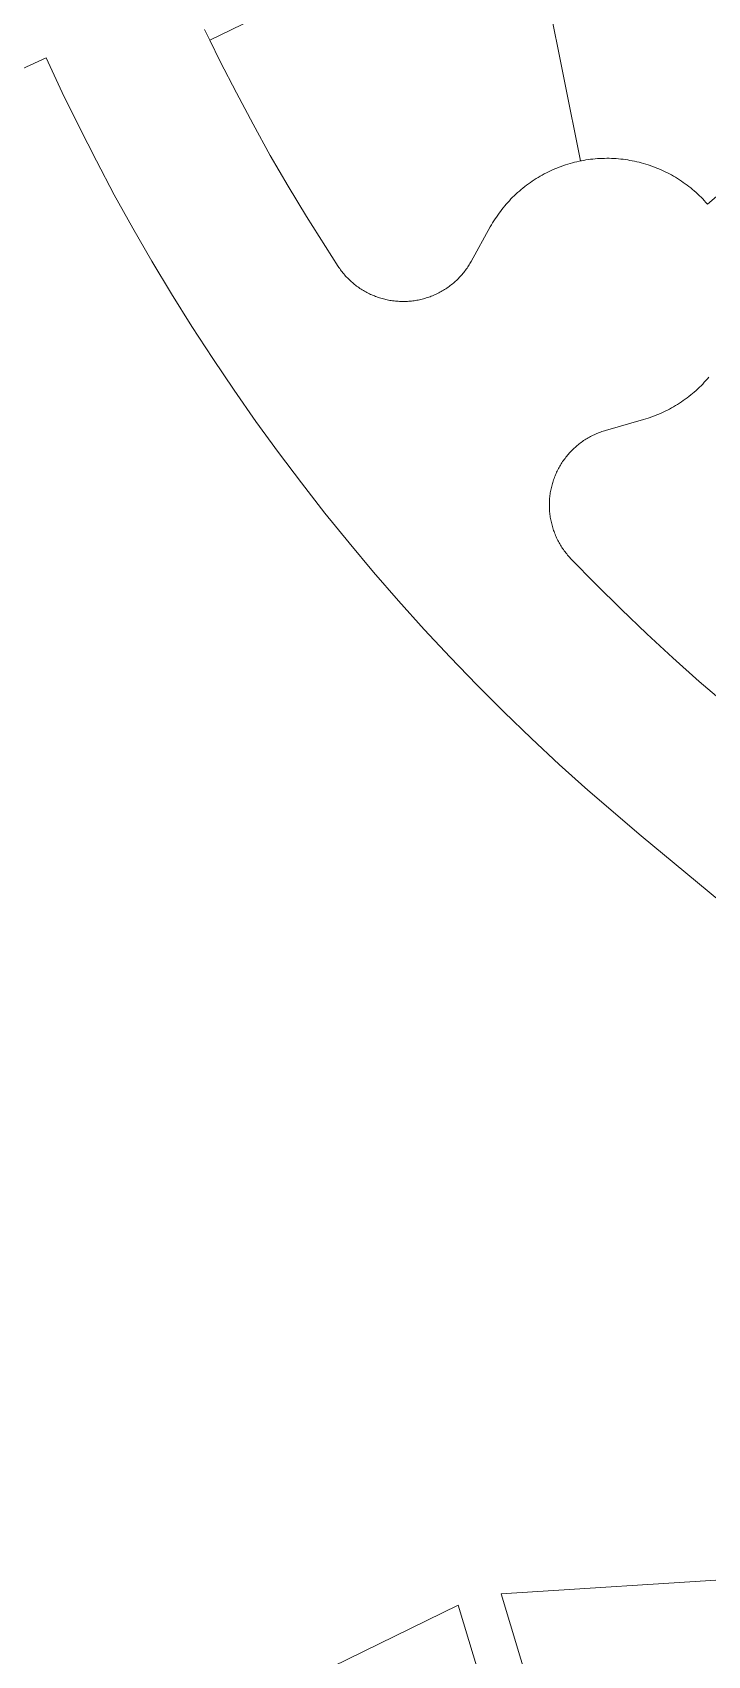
# Model space of a CAD drawing. Header units: feet. Extents: x 865220 to 2774701, y -2240498 to 961524.
# Drawn here: x 2765160 to 2765464, y 958701 to 959432 of the extents above; entities that cross this region are included whole.
import ezdxf

# ---------------------------------------------------------------- set-up
doc = ezdxf.new("R2010")
doc.units = ezdxf.units.FT
doc.header["$LTSCALE"] = 0.015
doc.header["$MEASUREMENT"] = 0
doc.layers.add('Parcels', color=7, linetype='Continuous', lineweight=0)

msp = doc.modelspace()

# ---------------------------------------------------------------- linework, layer by layer
at = {"layer": 'Parcels', "lineweight": 5}
for p, q in [((2765239.93, 959428.4), (2765382.13, 959497.46)), ((2765406.91, 959373.96), (2765382.13, 959497.46)), ((2765237.6, 959433.17), (2765239.93, 959428.4)), ((2765239.93, 959428.4), (2765244.63, 959418.8)), ((2765464.03, 959354.45), (2765551.68, 959430.49)), ((2765166.29, 959420.39), (2765070.55, 959376.81)), ((2765173.56, 959404.78), (2765166.29, 959420.39)), ((2765244.63, 959418.8), (2765251.91, 959404.56)), ((2765181.1, 959389.3), (2765173.56, 959404.78)), ((2765251.91, 959404.56), (2765259.44, 959390.45)), ((2765259.44, 959390.45), (2765267.21, 959376.47)), ((2765188.91, 959373.96), (2765181.1, 959389.3)), ((2765267.21, 959376.47), (2765275.22, 959362.63)), ((2765196.98, 959358.75), (2765188.91, 959373.96)), ((2765389.62, 959367.61), (2765390.54, 959368.11)), ((2765390.54, 959368.11), (2765391.47, 959368.59)), ((2765391.47, 959368.59), (2765392.4, 959369.06)), ((2765392.4, 959369.06), (2765393.35, 959369.51)), ((2765393.35, 959369.51), (2765394.3, 959369.94)), ((2765394.3, 959369.94), (2765395.26, 959370.36)), ((2765395.26, 959370.36), (2765396.23, 959370.76)), ((2765396.23, 959370.76), (2765397.2, 959371.15)), ((2765397.2, 959371.15), (2765398.18, 959371.51)), ((2765398.18, 959371.51), (2765399.17, 959371.86)), ((2765399.17, 959371.86), (2765400.16, 959372.2)), ((2765400.16, 959372.2), (2765401.16, 959372.51)), ((2765401.16, 959372.51), (2765402.17, 959372.81)), ((2765402.17, 959372.81), (2765403.18, 959373.09)), ((2765403.18, 959373.09), (2765404.19, 959373.35)), ((2765404.19, 959373.35), (2765405.21, 959373.6)), ((2765405.21, 959373.6), (2765406.23, 959373.82)), ((2765406.23, 959373.82), (2765406.91, 959373.96)), ((2765406.91, 959373.96), (2765407.26, 959374.03)), ((2765406.91, 959373.96), (2765406.91, 959373.96)), ((2765407.26, 959374.03), (2765408.29, 959374.22)), ((2765408.29, 959374.22), (2765409.32, 959374.39)), ((2765409.32, 959374.39), (2765410.35, 959374.55)), ((2765410.35, 959374.55), (2765411.39, 959374.69)), ((2765411.39, 959374.69), (2765412.43, 959374.81)), ((2765412.43, 959374.81), (2765413.47, 959374.91)), ((2765413.47, 959374.91), (2765414.52, 959374.99)), ((2765414.52, 959374.99), (2765415.56, 959375.05)), ((2765415.56, 959375.05), (2765416.61, 959375.1)), ((2765416.61, 959375.1), (2765417.66, 959375.12)), ((2765417.66, 959375.12), (2765418.7, 959375.13)), ((2765418.7, 959375.13), (2765419.75, 959375.13)), ((2765419.75, 959375.13), (2765420.8, 959375.1)), ((2765420.8, 959375.1), (2765421.84, 959375.05)), ((2765421.84, 959375.05), (2765422.89, 959374.99)), ((2765422.89, 959374.99), (2765423.93, 959374.91)), ((2765423.93, 959374.91), (2765424.97, 959374.81)), ((2765424.97, 959374.81), (2765426.01, 959374.69)), ((2765426.01, 959374.69), (2765427.05, 959374.55)), ((2765427.05, 959374.55), (2765428.09, 959374.4)), ((2765428.09, 959374.4), (2765429.12, 959374.22)), ((2765429.12, 959374.22), (2765430.15, 959374.03)), ((2765430.15, 959374.03), (2765431.18, 959373.82)), ((2765431.18, 959373.82), (2765432.2, 959373.6)), ((2765432.2, 959373.6), (2765433.22, 959373.35)), ((2765433.22, 959373.35), (2765434.23, 959373.09)), ((2765434.23, 959373.09), (2765435.24, 959372.81)), ((2765435.24, 959372.81), (2765436.24, 959372.51)), ((2765436.24, 959372.51), (2765437.24, 959372.2)), ((2765437.24, 959372.2), (2765438.24, 959371.87)), ((2765438.24, 959371.87), (2765439.22, 959371.52)), ((2765439.22, 959371.52), (2765440.2, 959371.15)), ((2765440.2, 959371.15), (2765441.18, 959370.77)), ((2765441.18, 959370.77), (2765442.15, 959370.37)), ((2765442.15, 959370.37), (2765443.11, 959369.95)), ((2765443.11, 959369.95), (2765444.06, 959369.52)), ((2765444.06, 959369.52), (2765445, 959369.07)), ((2765445, 959369.07), (2765445.94, 959368.6)), ((2765445.94, 959368.6), (2765446.87, 959368.12)), ((2765446.87, 959368.12), (2765447.79, 959367.62)), ((2765275.22, 959362.63), (2765283.48, 959348.93)), ((2765379.35, 959360.41), (2765380.14, 959361.09)), ((2765380.14, 959361.09), (2765380.95, 959361.76)), ((2765380.95, 959361.76), (2765381.77, 959362.41)), ((2765381.77, 959362.41), (2765382.6, 959363.05)), ((2765382.6, 959363.05), (2765383.44, 959363.67)), ((2765383.44, 959363.67), (2765384.29, 959364.28)), ((2765384.29, 959364.28), (2765385.16, 959364.87)), ((2765385.16, 959364.87), (2765386.03, 959365.45)), ((2765386.03, 959365.45), (2765386.91, 959366.01)), ((2765386.91, 959366.01), (2765387.81, 959366.56)), ((2765387.81, 959366.56), (2765388.71, 959367.09)), ((2765388.71, 959367.09), (2765389.62, 959367.61)), ((2765447.79, 959367.62), (2765448.7, 959367.1)), ((2765448.7, 959367.1), (2765449.6, 959366.57)), ((2765449.6, 959366.57), (2765450.5, 959366.02)), ((2765450.5, 959366.02), (2765451.38, 959365.46)), ((2765451.38, 959365.46), (2765452.25, 959364.88)), ((2765452.25, 959364.88), (2765453.12, 959364.29)), ((2765453.12, 959364.29), (2765453.97, 959363.68)), ((2765453.97, 959363.68), (2765454.81, 959363.06)), ((2765454.81, 959363.06), (2765455.64, 959362.42)), ((2765455.64, 959362.42), (2765456.46, 959361.77)), ((2765456.46, 959361.77), (2765457.27, 959361.1)), ((2765457.27, 959361.1), (2765458.06, 959360.42)), ((2765205.32, 959343.69), (2765196.98, 959358.75)), ((2765372.08, 959352.89), (2765372.75, 959353.7)), ((2765372.75, 959353.7), (2765373.43, 959354.49)), ((2765373.43, 959354.49), (2765374.12, 959355.28)), ((2765374.12, 959355.28), (2765374.83, 959356.05)), ((2765374.83, 959356.05), (2765375.55, 959356.81)), ((2765375.55, 959356.81), (2765376.28, 959357.56)), ((2765376.28, 959357.56), (2765377.03, 959358.29)), ((2765377.03, 959358.29), (2765377.79, 959359.01)), ((2765377.79, 959359.01), (2765378.56, 959359.72)), ((2765378.56, 959359.72), (2765379.35, 959360.41)), ((2765458.06, 959360.42), (2765458.85, 959359.73)), ((2765458.85, 959359.73), (2765459.62, 959359.02)), ((2765459.62, 959359.02), (2765460.38, 959358.3)), ((2765460.38, 959358.3), (2765461.13, 959357.57)), ((2765461.13, 959357.57), (2765461.86, 959356.82)), ((2765461.86, 959356.82), (2765462.58, 959356.06)), ((2765462.58, 959356.06), (2765463.29, 959355.29)), ((2765463.29, 959355.29), (2765464.03, 959354.45)), ((2765283.48, 959348.93), (2765297.74, 959326.46)), ((2765367.28, 959346.03), (2765367.83, 959346.93)), ((2765367.83, 959346.93), (2765368.39, 959347.81)), ((2765368.39, 959347.81), (2765368.97, 959348.68)), ((2765368.97, 959348.68), (2765369.56, 959349.55)), ((2765369.56, 959349.55), (2765370.17, 959350.4)), ((2765370.17, 959350.4), (2765370.79, 959351.24)), ((2765370.79, 959351.24), (2765371.43, 959352.07)), ((2765371.43, 959352.07), (2765372.08, 959352.89)), ((2765213.92, 959328.78), (2765205.32, 959343.69)), ((2765357.62, 959328.68), (2765366.24, 959344.22)), ((2765366.24, 959344.22), (2765366.75, 959345.13)), ((2765366.75, 959345.13), (2765367.28, 959346.03)), ((2765222.78, 959314.02), (2765213.92, 959328.78)), ((2765297.74, 959326.46), (2765298.08, 959325.95)), ((2765298.08, 959325.95), (2765298.43, 959325.45)), ((2765298.43, 959325.45), (2765298.78, 959324.95)), ((2765298.78, 959324.95), (2765299.15, 959324.46)), ((2765299.15, 959324.46), (2765299.52, 959323.98)), ((2765354.3, 959323.73), (2765354.68, 959324.21)), ((2765354.68, 959324.21), (2765355.05, 959324.69)), ((2765355.05, 959324.69), (2765355.41, 959325.19)), ((2765355.41, 959325.19), (2765355.76, 959325.69)), ((2765355.76, 959325.69), (2765356.11, 959326.19)), ((2765356.11, 959326.19), (2765356.44, 959326.7)), ((2765356.44, 959326.7), (2765356.77, 959327.22)), ((2765356.77, 959327.22), (2765357.08, 959327.74)), ((2765357.08, 959327.74), (2765357.62, 959328.68)), ((2765299.52, 959323.98), (2765299.91, 959323.5)), ((2765299.91, 959323.5), (2765300.3, 959323.03)), ((2765300.3, 959323.03), (2765300.7, 959322.57)), ((2765300.7, 959322.57), (2765301.1, 959322.12)), ((2765301.1, 959322.12), (2765301.52, 959321.67)), ((2765301.52, 959321.67), (2765301.94, 959321.23)), ((2765301.94, 959321.23), (2765302.37, 959320.79)), ((2765302.37, 959320.79), (2765302.81, 959320.37)), ((2765302.81, 959320.37), (2765303.25, 959319.95)), ((2765303.25, 959319.95), (2765303.7, 959319.54)), ((2765303.7, 959319.54), (2765304.16, 959319.13)), ((2765304.16, 959319.13), (2765304.63, 959318.74)), ((2765304.63, 959318.74), (2765305.1, 959318.35)), ((2765305.1, 959318.35), (2765305.58, 959317.97)), ((2765305.58, 959317.97), (2765306.07, 959317.6)), ((2765306.07, 959317.6), (2765306.56, 959317.24)), ((2765306.56, 959317.24), (2765307.06, 959316.89)), ((2765346.7, 959316.71), (2765347.2, 959317.06)), ((2765347.2, 959317.06), (2765347.7, 959317.41)), ((2765347.7, 959317.41), (2765348.19, 959317.78)), ((2765348.19, 959317.78), (2765348.67, 959318.15)), ((2765348.67, 959318.15), (2765349.15, 959318.53)), ((2765349.15, 959318.53), (2765349.62, 959318.92)), ((2765349.62, 959318.92), (2765350.08, 959319.32)), ((2765350.08, 959319.32), (2765350.54, 959319.73)), ((2765350.54, 959319.73), (2765350.99, 959320.14)), ((2765350.99, 959320.14), (2765351.43, 959320.57)), ((2765351.43, 959320.57), (2765351.86, 959321)), ((2765351.86, 959321), (2765352.29, 959321.43)), ((2765352.29, 959321.43), (2765352.71, 959321.88)), ((2765352.71, 959321.88), (2765353.12, 959322.33)), ((2765353.12, 959322.33), (2765353.52, 959322.79)), ((2765353.52, 959322.79), (2765353.91, 959323.26)), ((2765353.91, 959323.26), (2765354.3, 959323.73)), ((2765231.9, 959299.41), (2765222.78, 959314.02)), ((2765307.06, 959316.89), (2765307.56, 959316.55)), ((2765307.56, 959316.55), (2765308.07, 959316.21)), ((2765308.07, 959316.21), (2765308.59, 959315.88)), ((2765308.59, 959315.88), (2765309.11, 959315.57)), ((2765309.11, 959315.57), (2765309.64, 959315.26)), ((2765309.64, 959315.26), (2765310.17, 959314.96)), ((2765310.17, 959314.96), (2765310.71, 959314.67)), ((2765310.71, 959314.67), (2765311.25, 959314.39)), ((2765311.25, 959314.39), (2765311.8, 959314.12)), ((2765311.8, 959314.12), (2765312.35, 959313.86)), ((2765312.35, 959313.86), (2765312.91, 959313.61)), ((2765312.91, 959313.61), (2765313.47, 959313.37)), ((2765313.47, 959313.37), (2765314.04, 959313.14)), ((2765314.04, 959313.14), (2765314.61, 959312.92)), ((2765314.61, 959312.92), (2765315.18, 959312.7)), ((2765315.18, 959312.7), (2765315.76, 959312.5)), ((2765315.76, 959312.5), (2765316.34, 959312.31)), ((2765316.34, 959312.31), (2765316.92, 959312.13)), ((2765316.92, 959312.13), (2765317.51, 959311.96)), ((2765317.51, 959311.96), (2765318.09, 959311.8)), ((2765318.09, 959311.8), (2765318.69, 959311.65)), ((2765318.69, 959311.65), (2765319.28, 959311.51)), ((2765319.28, 959311.51), (2765319.88, 959311.38)), ((2765319.88, 959311.38), (2765320.48, 959311.26)), ((2765320.48, 959311.26), (2765321.08, 959311.15)), ((2765321.08, 959311.15), (2765321.68, 959311.05)), ((2765321.68, 959311.05), (2765322.28, 959310.96)), ((2765322.28, 959310.96), (2765322.89, 959310.89)), ((2765322.89, 959310.89), (2765323.5, 959310.82)), ((2765323.5, 959310.82), (2765324.11, 959310.76)), ((2765324.11, 959310.76), (2765324.71, 959310.72)), ((2765324.71, 959310.72), (2765325.33, 959310.68)), ((2765325.33, 959310.68), (2765325.94, 959310.66)), ((2765325.94, 959310.66), (2765326.55, 959310.65)), ((2765326.55, 959310.65), (2765327.16, 959310.64)), ((2765327.16, 959310.64), (2765327.77, 959310.65)), ((2765327.77, 959310.65), (2765328.38, 959310.67)), ((2765328.38, 959310.67), (2765328.99, 959310.7)), ((2765328.99, 959310.7), (2765329.6, 959310.74)), ((2765329.6, 959310.74), (2765330.21, 959310.79)), ((2765330.21, 959310.79), (2765330.81, 959310.85)), ((2765330.81, 959310.85), (2765331.42, 959310.92)), ((2765331.42, 959310.92), (2765332.03, 959311)), ((2765332.03, 959311), (2765332.63, 959311.1)), ((2765332.63, 959311.1), (2765333.23, 959311.2)), ((2765333.23, 959311.2), (2765333.83, 959311.31)), ((2765333.83, 959311.31), (2765334.43, 959311.44)), ((2765334.43, 959311.44), (2765335.03, 959311.57)), ((2765335.03, 959311.57), (2765335.62, 959311.72)), ((2765335.62, 959311.72), (2765336.21, 959311.87)), ((2765336.21, 959311.87), (2765336.8, 959312.04)), ((2765336.8, 959312.04), (2765337.38, 959312.22)), ((2765337.38, 959312.22), (2765337.96, 959312.4)), ((2765337.96, 959312.4), (2765338.54, 959312.6)), ((2765338.54, 959312.6), (2765339.12, 959312.8)), ((2765339.12, 959312.8), (2765339.69, 959313.02)), ((2765339.69, 959313.02), (2765340.26, 959313.25)), ((2765340.26, 959313.25), (2765340.82, 959313.48)), ((2765340.82, 959313.48), (2765341.38, 959313.73)), ((2765341.38, 959313.73), (2765341.93, 959313.98)), ((2765341.93, 959313.98), (2765342.48, 959314.25)), ((2765342.48, 959314.25), (2765343.03, 959314.52)), ((2765343.03, 959314.52), (2765343.57, 959314.81)), ((2765343.57, 959314.81), (2765344.1, 959315.1)), ((2765344.1, 959315.1), (2765344.64, 959315.41)), ((2765344.64, 959315.41), (2765345.16, 959315.72)), ((2765345.16, 959315.72), (2765345.68, 959316.04)), ((2765345.68, 959316.04), (2765346.19, 959316.37)), ((2765346.19, 959316.37), (2765346.7, 959316.71)), ((2765241.26, 959284.97), (2765231.9, 959299.41)), ((2765250.88, 959270.69), (2765241.26, 959284.97)), ((2765461.87, 959273.47), (2765461.14, 959272.72)), ((2765462.59, 959274.23), (2765461.87, 959273.47)), ((2765463.3, 959275), (2765462.59, 959274.23)), ((2765463.99, 959275.79), (2765463.3, 959275)), ((2765464.67, 959276.58), (2765463.99, 959275.79)), ((2765260.75, 959256.58), (2765250.88, 959270.69)), ((2765453.13, 959266), (2765452.27, 959265.41)), ((2765453.98, 959266.61), (2765453.13, 959266)), ((2765454.82, 959267.23), (2765453.98, 959266.61)), ((2765455.65, 959267.87), (2765454.82, 959267.23)), ((2765456.47, 959268.52), (2765455.65, 959267.87)), ((2765457.28, 959269.19), (2765456.47, 959268.52)), ((2765458.08, 959269.87), (2765457.28, 959269.19)), ((2765458.86, 959270.56), (2765458.08, 959269.87)), ((2765459.63, 959271.27), (2765458.86, 959270.56)), ((2765460.39, 959271.99), (2765459.63, 959271.27)), ((2765461.14, 959272.72), (2765460.39, 959271.99)), ((2765438.25, 959258.42), (2765437.26, 959258.09)), ((2765439.24, 959258.77), (2765438.25, 959258.42)), ((2765440.22, 959259.13), (2765439.24, 959258.77)), ((2765441.19, 959259.52), (2765440.22, 959259.13)), ((2765442.16, 959259.92), (2765441.19, 959259.52)), ((2765443.12, 959260.34), (2765442.16, 959259.92)), ((2765444.07, 959260.77), (2765443.12, 959260.34)), ((2765445.02, 959261.22), (2765444.07, 959260.77)), ((2765445.95, 959261.69), (2765445.02, 959261.22)), ((2765446.88, 959262.17), (2765445.95, 959261.69)), ((2765447.8, 959262.67), (2765446.88, 959262.17)), ((2765448.71, 959263.19), (2765447.8, 959262.67)), ((2765449.62, 959263.72), (2765448.71, 959263.19)), ((2765450.51, 959264.27), (2765449.62, 959263.72)), ((2765451.39, 959264.83), (2765450.51, 959264.27)), ((2765452.27, 959265.41), (2765451.39, 959264.83)), ((2765270.86, 959242.65), (2765260.75, 959256.58)), ((2765414.15, 959251.15), (2765413.59, 959250.9)), ((2765414.71, 959251.38), (2765414.15, 959251.15)), ((2765415.28, 959251.6), (2765414.71, 959251.38)), ((2765415.85, 959251.82), (2765415.28, 959251.6)), ((2765416.43, 959252.02), (2765415.85, 959251.82)), ((2765417.01, 959252.22), (2765416.43, 959252.02)), ((2765417.59, 959252.4), (2765417.01, 959252.22)), ((2765418.17, 959252.57), (2765417.59, 959252.4)), ((2765435.25, 959257.47), (2765418.17, 959252.57)), ((2765436.26, 959257.77), (2765435.25, 959257.47)), ((2765437.26, 959258.09), (2765436.26, 959257.77)), ((2765403.51, 959244.11), (2765403.08, 959243.68)), ((2765403.95, 959244.53), (2765403.51, 959244.11)), ((2765404.4, 959244.94), (2765403.95, 959244.53)), ((2765404.86, 959245.34), (2765404.4, 959244.94)), ((2765405.33, 959245.74), (2765404.86, 959245.34)), ((2765405.8, 959246.13), (2765405.33, 959245.74)), ((2765406.28, 959246.51), (2765405.8, 959246.13)), ((2765406.76, 959246.88), (2765406.28, 959246.51)), ((2765407.25, 959247.24), (2765406.76, 959246.88)), ((2765407.75, 959247.6), (2765407.25, 959247.24)), ((2765408.25, 959247.95), (2765407.75, 959247.6)), ((2765408.76, 959248.28), (2765408.25, 959247.95)), ((2765409.28, 959248.61), (2765408.76, 959248.28)), ((2765409.8, 959248.93), (2765409.28, 959248.61)), ((2765410.32, 959249.24), (2765409.8, 959248.93)), ((2765410.85, 959249.54), (2765410.32, 959249.24)), ((2765411.39, 959249.83), (2765410.85, 959249.54)), ((2765411.93, 959250.11), (2765411.39, 959249.83)), ((2765412.48, 959250.39), (2765411.93, 959250.11)), ((2765413.03, 959250.65), (2765412.48, 959250.39)), ((2765413.59, 959250.9), (2765413.03, 959250.65)), ((2765281.22, 959228.9), (2765270.86, 959242.65)), ((2765397.82, 959236.96), (2765397.51, 959236.43)), ((2765398.14, 959237.48), (2765397.82, 959236.96)), ((2765398.47, 959237.99), (2765398.14, 959237.48)), ((2765398.81, 959238.5), (2765398.47, 959237.99)), ((2765399.15, 959239), (2765398.81, 959238.5)), ((2765399.51, 959239.5), (2765399.15, 959239)), ((2765399.87, 959239.99), (2765399.51, 959239.5)), ((2765400.24, 959240.48), (2765399.87, 959239.99)), ((2765400.62, 959240.95), (2765400.24, 959240.48)), ((2765401.01, 959241.43), (2765400.62, 959240.95)), ((2765401.41, 959241.89), (2765401.01, 959241.43)), ((2765401.81, 959242.35), (2765401.41, 959241.89)), ((2765402.23, 959242.8), (2765401.81, 959242.35)), ((2765402.65, 959243.24), (2765402.23, 959242.8)), ((2765403.08, 959243.68), (2765402.65, 959243.24)), ((2765394.36, 959229.16), (2765394.18, 959228.58)), ((2765394.54, 959229.74), (2765394.36, 959229.16)), ((2765394.73, 959230.32), (2765394.54, 959229.74)), ((2765394.94, 959230.9), (2765394.73, 959230.32)), ((2765395.15, 959231.47), (2765394.94, 959230.9)), ((2765395.37, 959232.04), (2765395.15, 959231.47)), ((2765395.61, 959232.6), (2765395.37, 959232.04)), ((2765395.85, 959233.16), (2765395.61, 959232.6)), ((2765396.11, 959233.72), (2765395.85, 959233.16)), ((2765396.37, 959234.27), (2765396.11, 959233.72)), ((2765396.64, 959234.82), (2765396.37, 959234.27)), ((2765396.92, 959235.36), (2765396.64, 959234.82)), ((2765397.21, 959235.9), (2765396.92, 959235.36)), ((2765397.51, 959236.43), (2765397.21, 959235.9)), ((2765291.81, 959215.33), (2765281.22, 959228.9)), ((2765392.96, 959221.98), (2765392.91, 959221.37)), ((2765393.02, 959222.59), (2765392.96, 959221.98)), ((2765393.09, 959223.2), (2765393.02, 959222.59)), ((2765393.17, 959223.8), (2765393.09, 959223.2)), ((2765393.26, 959224.4), (2765393.17, 959223.8)), ((2765393.36, 959225.01), (2765393.26, 959224.4)), ((2765393.47, 959225.61), (2765393.36, 959225.01)), ((2765393.59, 959226.21), (2765393.47, 959225.61)), ((2765393.72, 959226.8), (2765393.59, 959226.21)), ((2765393.87, 959227.4), (2765393.72, 959226.8)), ((2765394.02, 959227.99), (2765393.87, 959227.4)), ((2765394.18, 959228.58), (2765394.02, 959227.99)), ((2765302.63, 959201.94), (2765291.81, 959215.33)), ((2765392.85, 959220.15), (2765392.83, 959219.54)), ((2765392.83, 959219.54), (2765392.83, 959218.93)), ((2765392.83, 959218.93), (2765392.83, 959218.32)), ((2765392.83, 959218.32), (2765392.85, 959217.71)), ((2765392.88, 959220.76), (2765392.85, 959220.15)), ((2765392.85, 959217.71), (2765392.88, 959217.1)), ((2765392.91, 959221.37), (2765392.88, 959220.76)), ((2765392.88, 959217.1), (2765392.91, 959216.49)), ((2765392.91, 959216.49), (2765392.96, 959215.88)), ((2765392.96, 959215.88), (2765393.02, 959215.27)), ((2765393.02, 959215.27), (2765393.09, 959214.66)), ((2765393.09, 959214.66), (2765393.17, 959214.06)), ((2765393.17, 959214.06), (2765393.26, 959213.46)), ((2765393.26, 959213.46), (2765393.36, 959212.85)), ((2765393.36, 959212.85), (2765393.47, 959212.25)), ((2765393.47, 959212.25), (2765393.59, 959211.65)), ((2765393.59, 959211.65), (2765393.73, 959211.06)), ((2765393.73, 959211.06), (2765393.87, 959210.46)), ((2765393.87, 959210.46), (2765394.02, 959209.87)), ((2765394.02, 959209.87), (2765394.19, 959209.28)), ((2765394.19, 959209.28), (2765394.36, 959208.7)), ((2765394.36, 959208.7), (2765394.54, 959208.12)), ((2765394.54, 959208.12), (2765394.74, 959207.54)), ((2765394.74, 959207.54), (2765394.94, 959206.96)), ((2765313.69, 959188.75), (2765302.63, 959201.94)), ((2765394.94, 959206.96), (2765395.15, 959206.39)), ((2765395.15, 959206.39), (2765395.38, 959205.82)), ((2765395.38, 959205.82), (2765395.61, 959205.26)), ((2765395.61, 959205.26), (2765395.86, 959204.7)), ((2765395.86, 959204.7), (2765396.11, 959204.14)), ((2765396.11, 959204.14), (2765396.37, 959203.59)), ((2765396.37, 959203.59), (2765396.64, 959203.04)), ((2765396.64, 959203.04), (2765396.93, 959202.5)), ((2765396.93, 959202.5), (2765397.22, 959201.96)), ((2765397.22, 959201.96), (2765397.52, 959201.43)), ((2765397.52, 959201.43), (2765397.83, 959200.91)), ((2765397.83, 959200.91), (2765398.15, 959200.39)), ((2765398.15, 959200.39), (2765398.48, 959199.87)), ((2765398.48, 959199.87), (2765398.81, 959199.36)), ((2765398.81, 959199.36), (2765399.16, 959198.86)), ((2765399.16, 959198.86), (2765399.51, 959198.36)), ((2765399.51, 959198.36), (2765399.88, 959197.87)), ((2765399.88, 959197.87), (2765400.25, 959197.38)), ((2765400.25, 959197.38), (2765400.63, 959196.91)), ((2765400.63, 959196.91), (2765401.02, 959196.44)), ((2765401.02, 959196.44), (2765401.42, 959195.97)), ((2765401.42, 959195.97), (2765401.82, 959195.51)), ((2765401.82, 959195.51), (2765402.56, 959194.72)), ((2765402.56, 959194.72), (2765413.72, 959183.27)), ((2765324.98, 959175.75), (2765313.69, 959188.75)), ((2765413.72, 959183.27), (2765425.09, 959172.02)), ((2765336.49, 959162.95), (2765324.98, 959175.75)), ((2765425.09, 959172.02), (2765436.65, 959160.96)), ((2765348.23, 959150.35), (2765336.49, 959162.95)), ((2765436.65, 959160.96), (2765448.4, 959150.11)), ((2765360.18, 959137.96), (2765348.23, 959150.35)), ((2765448.4, 959150.11), (2765460.33, 959139.47)), ((2765372.35, 959125.78), (2765360.18, 959137.96)), ((2765460.33, 959139.47), (2765478.89, 959123.64)), ((2765384.73, 959113.82), (2765372.35, 959125.78)), ((2765397.31, 959102.07), (2765384.73, 959113.82)), ((2765410.1, 959090.54), (2765397.31, 959102.07)), ((2765434.09, 959069.97), (2765410.1, 959090.54)), ((2765746.77, 958810.44), (2765434.09, 959069.97)), ((2765371.07, 958728.57), (2765494.28, 958736.4)), ((2765371.07, 958728.57), (2765408.61, 958604.01)), ((2765243.77, 958670.64), (2765351.74, 958723.38)), ((2765389.32, 958598.73), (2765351.74, 958723.38))]:
    msp.add_line(p, q, dxfattribs=at)

doc.saveas('drawing.dxf')
